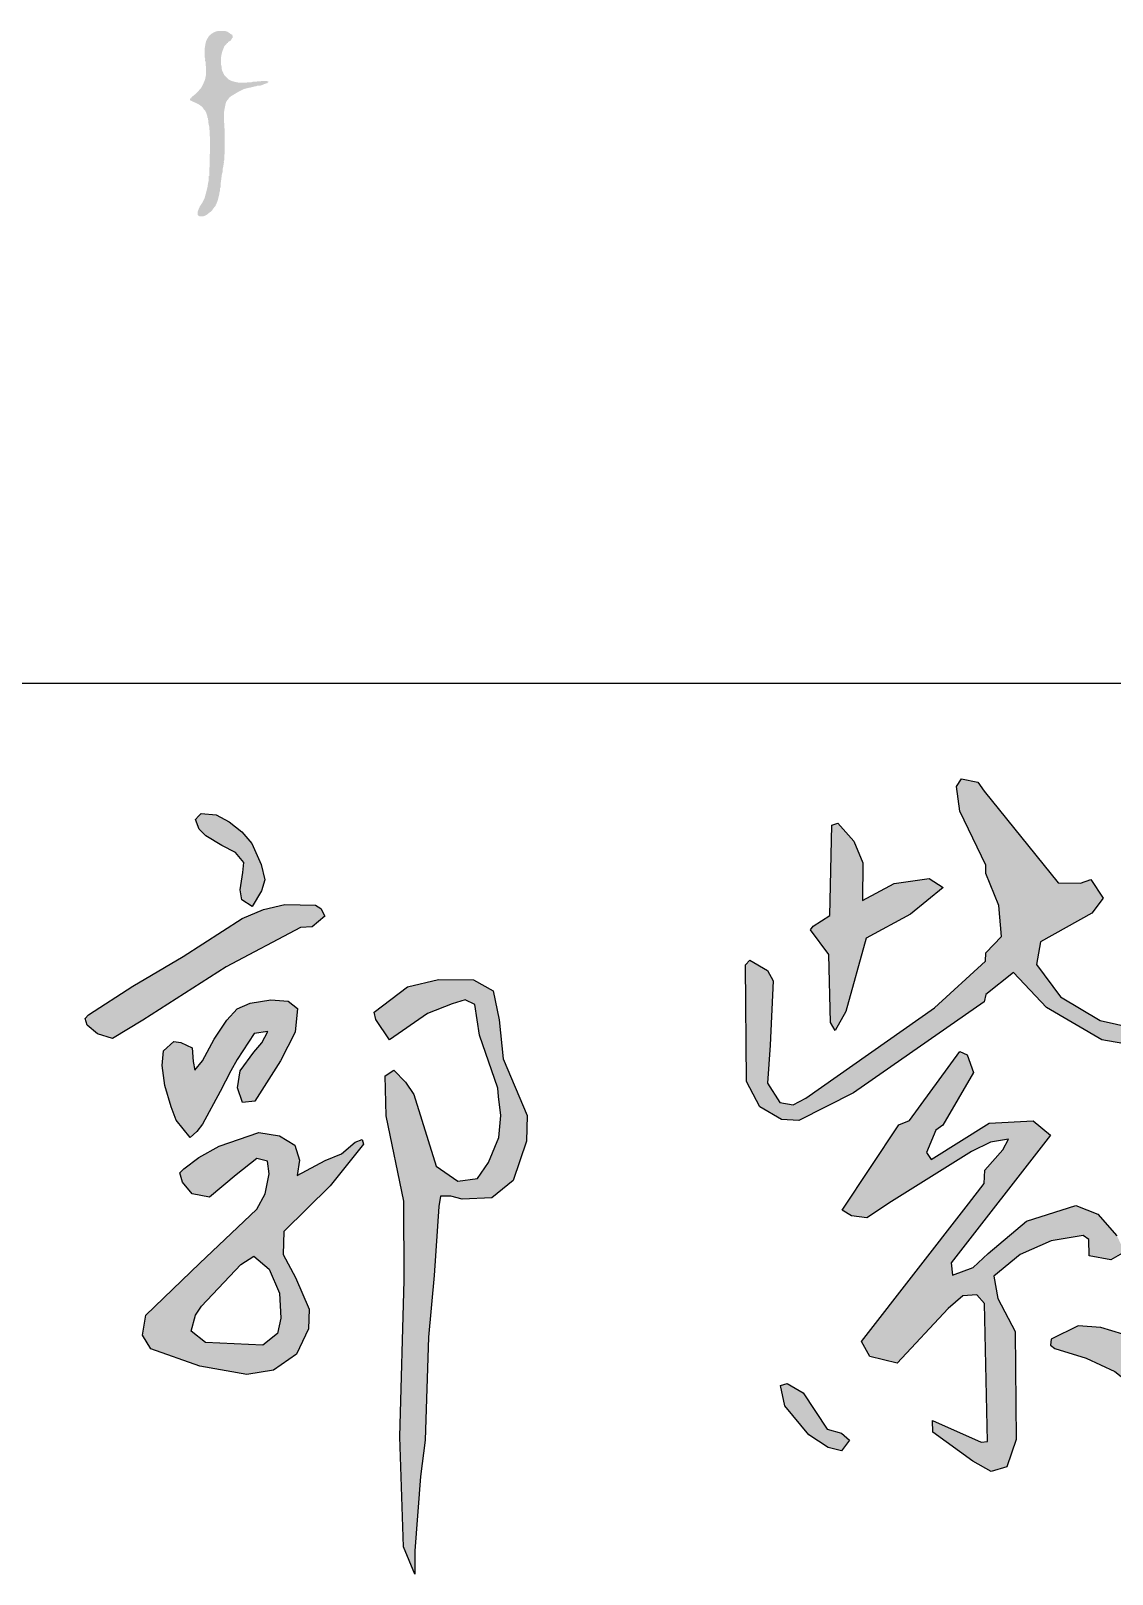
# Model space of a CAD drawing. Extents: x 498328 to 716449, y -893371 to -467753.
# Drawn here: x 608082 to 608930, y -810329 to -809120 of the extents above; entities that cross this region are included whole.
import ezdxf

# ---------------------------------------------------------------- set-up
doc = ezdxf.new("R2010")
doc.units = 0
doc.header["$LTSCALE"] = 1000
doc.layers.get('0').update_dxf_attribs({"linetype": 'CONTINUOUS'})
doc.layers.add('通用-图框C-SHET', color=141, linetype='CONTINUOUS')

# ---------------------------------------------------------------- blocks, each defined once
blk = doc.blocks.new('HUJIANAN')
h = blk.add_hatch(color=2)
h.dxf.hatch_style = 1
h.paths.add_polyline_path([(11.252756, 27.772222), (11.190049, 27.825783), (11.142877, 27.875851), (11.11926, 27.900857), (11.071966, 27.950811), (11.075154, 27.969175), (11.067732, 27.984019), (11.051128, 27.992487), (11.030354, 28.049772), (11.01771, 28.077868), (10.988614, 28.131408), (10.979387, 28.232389), (10.97096, 28.282949), (10.946938, 28.381465), (10.946938, 28.470374), (10.946938, 28.514828), (10.946938, 28.603738), (10.974609, 28.756242), (10.994272, 28.832084), (11.044182, 28.978823), (11.079806, 29.061646), (11.10646, 29.101627), (11.169211, 29.166366), (11.182769, 29.188798), (11.198674, 29.198738), (11.224779, 29.201096), (11.222795, 29.218556), (11.226608, 29.229994), (11.238671, 29.242772), (11.303344, 29.27648), (11.333905, 29.302457), (11.377592, 29.360854), (11.375498, 29.378521), (11.38768, 29.393749), (11.405376, 29.395585), (11.408911, 29.445779), (11.405951, 29.472419), (11.391484, 29.520613), (11.349528, 29.540057), (11.329347, 29.553031), (11.294239, 29.583127), (11.220027, 29.630974), (11.177901, 29.649858), (11.092804, 29.673426), (10.990003, 29.673426), (10.938603, 29.673426), (10.835801, 29.673426), (10.725326, 29.639174), (10.671017, 29.614878), (10.571852, 29.555343), (10.502885, 29.496415), (10.472125, 29.459796), (10.425986, 29.381692), (10.379662, 29.298804), (10.362234, 29.25233), (10.342634, 29.15942), (10.33152, 29.092738), (10.325963, 29.059397), (10.314849, 28.992715), (10.312071, 28.976045), (10.310682, 28.967709), (10.307903, 28.951039), (10.307903, 28.834346), (10.307903, 28.775999), (10.307903, 28.659306), (10.319017, 28.625965), (10.324574, 28.609294), (10.335688, 28.575953), (10.325735, 28.526628), (10.329042, 28.496862), (10.34958, 28.450925), (10.34958, 28.3898), (10.34958, 28.359237), (10.34958, 28.298112), (10.355136, 28.298112), (10.363472, 28.298112), (10.363472, 28.159192), (10.363472, 28.089732), (10.363472, 27.950811), (10.332012, 27.796696), (10.307889, 27.720069), (10.245389, 27.575726), (10.201649, 27.485602), (10.172836, 27.442383), (10.106469, 27.367345), (10.091889, 27.353602), (10.085763, 27.344412), (10.078685, 27.325669), (10.025895, 27.272879), (9.9995, 27.246484), (9.94671, 27.193694), (9.882705, 27.147425), (9.851924, 27.122241), (9.793897, 27.068666), (9.79263, 27.049029), (9.780005, 27.033936), (9.762546, 27.035919), (9.751107, 27.032106), (9.738329, 27.020043), (9.734788, 27.003518), (9.733393, 26.995148), (9.731383, 26.978367), (9.737403, 26.965847), (9.741888, 26.959868), (9.752221, 26.950583), (9.802233, 26.925577), (9.827238, 26.913075), (9.87725, 26.888069), (9.89392, 26.882512), (9.902256, 26.879734), (9.918926, 26.874177), (9.985608, 26.840836), (10.018949, 26.824166), (10.085631, 26.790825), (10.15706, 26.741508), (10.190946, 26.713269), (10.252335, 26.651904), (10.268712, 26.609379), (10.284894, 26.588343), (10.321796, 26.561606), (10.366886, 26.476892), (10.38533, 26.431491), (10.412094, 26.339333), (10.413769, 26.298063), (10.421976, 26.275083), (10.446824, 26.242088), (10.452137, 26.118821), (10.460614, 26.056652), (10.4885, 25.936463), (10.4885, 25.880895), (10.4885, 25.853111), (10.4885, 25.797543), (10.494057, 25.797543), (10.502392, 25.797543), (10.502392, 25.69752), (10.502392, 25.647509), (10.502392, 25.547486), (10.507949, 25.547486), (10.516284, 25.547486), (10.516284, 25.269645), (10.516284, 25.130724), (10.516284, 24.852883), (10.502392, 24.852883), (10.502392, 24.641724), (10.502392, 24.536144), (10.502392, 24.324985), (10.4885, 24.324985), (10.4885, 24.191621), (10.4885, 24.12494), (10.4885, 23.991576), (10.474608, 23.991576), (10.474608, 23.924894), (10.474608, 23.891553), (10.474608, 23.824871), (10.44936, 23.726153), (10.43957, 23.675801), (10.425986, 23.574814), (10.398202, 23.463678), (10.38431, 23.40811), (10.356526, 23.296973), (10.316504, 23.147441), (10.2881, 23.073591), (10.217605, 22.93578), (10.147489, 22.840616), (10.117493, 22.787767), (10.071739, 22.678777), (10.044666, 22.613318), (10.037195, 22.575962), (10.037008, 22.505126), (10.040975, 22.47179), (10.04923, 22.453628), (10.071739, 22.42872), (10.085627, 22.42842), (10.095346, 22.421131), (10.099523, 22.407882), (10.160648, 22.407882), (10.19121, 22.407882), (10.252335, 22.407882), (10.335028, 22.438718), (10.375339, 22.460313), (10.446824, 22.512072), (10.492712, 22.553304), (10.518285, 22.571773), (10.571852, 22.602371), (10.639741, 22.70001), (10.676008, 22.747436), (10.752449, 22.838535), (10.745758, 22.857624), (10.750576, 22.874485), (10.766341, 22.887158), (10.801886, 22.971355), (10.817272, 23.014715), (10.842748, 23.102484), (10.859418, 23.169166), (10.867753, 23.202507), (10.884424, 23.269189), (10.889975, 23.331627), (10.897173, 23.363298), (10.919154, 23.422002), (10.909201, 23.471327), (10.912509, 23.501093), (10.933046, 23.54703), (10.933046, 23.588706), (10.933046, 23.609544), (10.933046, 23.651221), (10.935824, 23.670669), (10.937213, 23.680394), (10.939992, 23.699843), (10.951106, 23.777638), (10.956662, 23.816536), (10.967776, 23.894331), (10.97759, 24.001238), (10.987475, 24.054894), (11.016398, 24.15828), (11.014, 24.230959), (11.01835, 24.268655), (11.037236, 24.338877), (11.04835, 24.405559), (11.053907, 24.4389), (11.06502, 24.505582), (11.061969, 24.556191), (11.066558, 24.583726), (11.085858, 24.63061), (11.085858, 24.713963), (11.085858, 24.755639), (11.085858, 24.838991), (11.09975, 24.838991), (11.09975, 25.244639), (11.09975, 25.447463), (11.09975, 25.853111), (11.094194, 25.853111), (11.085858, 25.853111), (11.085858, 25.936463), (11.085858, 25.978139), (11.085858, 26.061492), (11.080302, 26.061492), (11.071966, 26.061492), (11.071966, 26.23931), (11.071966, 26.328219), (11.071966, 26.506037), (11.09319, 26.620144), (11.104305, 26.67711), (11.127535, 26.790825), (11.150205, 26.87866), (11.173139, 26.923001), (11.231725, 26.992259), (11.276473, 27.05686), (11.306045, 27.086432), (11.370646, 27.13118), (11.468455, 27.188575), (11.517086, 27.217753), (11.613756, 27.277046), (11.702666, 27.321501), (11.74712, 27.343728), (11.836029, 27.388183), (11.85582, 27.398279), (11.877705, 27.402075), (11.944387, 27.418745), (11.977728, 27.427081), (12.04441, 27.443751), (12.089962, 27.448728), (12.113012, 27.454491), (12.155547, 27.471535), (12.200816, 27.478635), (12.223398, 27.484281), (12.266683, 27.499319), (12.318431, 27.503359), (12.345294, 27.510821), (12.391711, 27.534049), (12.464336, 27.530372), (12.502429, 27.534767), (12.572308, 27.554888), (12.653182, 27.591508), (12.695312, 27.606955), (12.780689, 27.631294), (12.780689, 27.642407), (12.780689, 27.647964), (12.780689, 27.659078), (12.791803, 27.659078), (12.797359, 27.659078), (12.808473, 27.659078), (12.810457, 27.676538), (12.806644, 27.687976), (12.794581, 27.700754), (12.779866, 27.69115), (12.758915, 27.698134), (12.752905, 27.714646), (12.658439, 27.714646), (12.611206, 27.714646), (12.51674, 27.714646), (12.51674, 27.709089), (12.51674, 27.700754), (12.455615, 27.700754), (12.425052, 27.700754), (12.363927, 27.700754), (12.363927, 27.695197), (12.363927, 27.686862), (12.308359, 27.686862), (12.280575, 27.686862), (12.225007, 27.686862), (12.186109, 27.675748), (12.16666, 27.670192), (12.127762, 27.659078), (12.066637, 27.659078), (12.036075, 27.659078), (11.97495, 27.659078), (11.97495, 27.653521), (11.97495, 27.645186), (11.847143, 27.645186), (11.78324, 27.645186), (11.655433, 27.645186), (11.537638, 27.667852), (11.479069, 27.681797), (11.3637, 27.714646), (11.288799, 27.749155)])
blk = doc.blocks.new('GUIOSDA')
h = blk.add_hatch(color=256)
h.paths.add_polyline_path([(123.04, -22.97), (122.55, -22.27), (121.27, -22.01), (120.88, -22.61), (121.15, -24.55), (123.17, -28.79), (123.18, -29.44), (124.19, -31.93), (124.41, -34.36), (123.19, -35.66), (123.16, -36.31), (119.15, -39.96), (109.08, -47.02), (108.07, -47.55), (107.04, -47.36), (106.06, -45.86), (106.28, -42.89), (106.5, -37.84), (106.08, -37.02), (104.68, -36.23), (104.35, -36.59), (104.42, -45.72), (105.46, -47.71), (107.17, -48.7), (108.53, -48.79), (112.81, -46.61), (123.05, -39.48), (123.17, -38.9), (125.35, -37.18), (127.95, -39.92), (132.27, -42.45), (135.56, -43.05), (136.91, -42.96), (137.06, -41.81), (134.71, -41.53), (132.14, -40.94), (129.03, -39.1), (127.15, -36.55), (127.46, -34.79), (131.48, -32.54), (132.39, -31.36), (131.42, -29.91), (130.59, -30.2), (128.85, -30.17)])
h.paths.add_polyline_path([(117.29, -32.63), (119.85, -30.53), (118.74, -29.82), (116.01, -30.22), (113.52, -31.55), (113.54, -28.6), (112.83, -26.91), (111.57, -25.49), (111.11, -25.64), (110.96, -32.73), (109.65, -33.55), (109.45, -33.85), (110.88, -35.78), (111.01, -41.1), (111.36, -41.73), (112.22, -40.25), (113.8, -34.51)], flags=17)
h.paths.add_polyline_path([(118.54, -51.3), (119.25, -49.53), (119.81, -49.15), (122.21, -45.01), (121.73, -43.65), (121.14, -43.38), (117.21, -48.79), (116.35, -49.12), (111.91, -55.8), (112.64, -56.24), (113.85, -56.42), (115.78, -55.12), (122.05, -51.21), (123.54, -50.49), (124.97, -50.24), (124.52, -51.09), (123.11, -52.67), (123.06, -53.73), (121.82, -55.31), (113.43, -66.1), (114.08, -67.28), (116.24, -67.79), (120.23, -63.5), (121.39, -62.52), (122.48, -62.44), (123.07, -63.12), (123.31, -73.93), (122.81, -73.99), (118.99, -72.28), (119.02, -73.2), (122.15, -75.47), (123.6, -76.27), (124.82, -75.91), (125.56, -73.76), (125.47, -65.3), (124.11, -62.73), (123.81, -60.97), (125.88, -59.29), (128.31, -58.2), (130.82, -57.78), (131.26, -58.11), (131.29, -59.38), (132.98, -59.7), (134.07, -59.08), (133.45, -57.81), (131.97, -56.13), (130.23, -55.45), (126.36, -56.66), (123.37, -59.2), (122.19, -60.29), (120.56, -60.89), (120.47, -59.94), (128.24, -49.94), (126.88, -48.82), (123.45, -49), (118.89, -51.84)])
h.paths.add_polyline_path([(108.87, -70.12), (107.6, -69.39), (107.1, -69.55), (107.42, -71.13), (109.31, -73.41), (110.82, -74.39), (111.86, -74.67), (112.5, -73.82), (111.86, -73.27), (110.75, -72.97)])
h.paths.add_polyline_path([(132.2, -65), (130.41, -64.88), (128.3, -65.92), (128.25, -66.38), (128.59, -66.65), (131.05, -67.39), (133.3, -68.44), (134.55, -69.45), (135.03, -70.51), (135.97, -71.5), (136.66, -70.72), (136.52, -69.09), (136.08, -67.98), (135.17, -66.47), (133.93, -65.53)])
h = blk.add_hatch(color=256)
h.paths.add_polyline_path([(66.39, -28.72), (65.66, -27.09), (64.87, -26.16), (63.87, -25.39), (62.85, -24.84), (61.68, -24.72), (61.47, -24.94), (61.24, -25.21), (61.51, -25.95), (62.05, -26.47), (63.3, -27.23), (64.36, -27.79), (65.03, -28.56), (64.94, -29.36), (64.74, -30.71), (64.88, -31.5), (65.68, -32.01), (66.41, -30.78), (66.67, -29.93)])
h.paths.add_polyline_path([(64.89, -32.97), (60.28, -35.93), (56.33, -38.25), (52.84, -40.5), (52.6, -40.79), (52.75, -41.32), (53.56, -41.99), (54.73, -42.37), (57.12, -40.93), (63.64, -36.74), (69.47, -33.65), (70.37, -33.6), (71.37, -32.77), (71.06, -32.18), (70.64, -31.92), (68.23, -31.87), (66.56, -32.26)])
h.paths.add_polyline_path([(63.18, -46.51), (64.01, -44.9), (64.5, -44.01), (65.84, -41.96), (66.91, -41.81), (66.43, -42.71), (65.82, -43.42), (64.74, -44.9), (64.52, -46.23), (64.91, -47.37), (65.89, -47.28), (67.89, -44.1), (69.04, -41.85), (69.23, -40.02), (68.5, -39.44), (67.13, -39.32), (65.53, -39.58), (64.5, -40.03), (63.7, -40.91), (62.69, -42.41), (61.79, -44.12), (61.18, -44.83), (61.06, -44.15), (60.97, -43.1), (60.08, -42.68), (59.55, -42.59), (58.72, -43.32), (58.62, -44.48), (58.84, -46.04), (59.33, -47.7), (59.72, -48.75), (60.82, -50.12), (61.35, -49.64), (61.79, -49.08)])
h.paths.add_polyline_path([(66.04, -51.75), (66.89, -51.98), (67.01, -52.96), (66.7, -54.53), (66.03, -55.73), (61.54, -59.99), (57.35, -64.02), (57.07, -65.6), (57.73, -66.68), (61.57, -68.04), (65.27, -68.68), (67.36, -68.34), (69.15, -67.09), (70.1, -65.09), (70.15, -63.57), (69.07, -61.09), (68.1, -59.28), (68.17, -57.47), (71.78, -53.89), (74.4, -50.64), (74.29, -50.27), (73.74, -50.47), (72.69, -51.4), (71.39, -51.91), (69.21, -53.1), (69.38, -51.88), (69.01, -50.72), (67.82, -49.99), (66.2, -49.72), (63.1, -50.78), (61.49, -51.68), (60.33, -52.56), (60.02, -52.89), (60.21, -53.62), (60.98, -54.54), (62.34, -54.79), (64.43, -53.05)])
h.paths.add_polyline_path([(65.81, -59.41), (67.02, -60.42), (67.81, -62.32), (67.92, -64.27), (67.65, -65.47), (66.5, -66.38), (62.02, -66.18), (60.89, -65.29), (61.23, -64.04), (61.7, -63.34), (64.78, -60.06)], flags=16)
h.paths.add_polyline_path([(78.36, -46.75), (77.7, -45.77), (76.78, -44.85), (76.1, -45.29), (76.19, -48.42), (77.56, -55.09), (77.58, -61.29), (77.26, -73.56), (77.54, -82.19), (78.42, -84.32), (78.42, -82.49), (78.86, -76.67), (79.24, -73.83), (79.49, -65.75), (79.95, -60.93), (80.32, -55.51), (80.43, -54.7), (81.26, -54.7), (82.13, -54.94), (84.47, -54.84), (86.14, -53.47), (87.17, -50.41), (87.22, -48.38), (85.34, -43.94), (85.04, -40.9), (84.57, -38.62), (83.03, -37.77), (80.29, -37.74), (77.85, -38.3), (75.24, -40.3), (75.37, -40.87), (76.44, -42.47), (79.41, -40.41), (81.35, -39.65), (82.36, -39.33), (83.14, -39.69), (83.5, -42.11), (84.93, -46.26), (84.99, -46.9), (85.16, -48.39), (85.01, -50.12), (84.21, -52.07), (83.33, -53.32), (81.79, -53.53), (80.09, -52.37)])
for points in [[(135.56, -43.05), (132.27, -42.45), (127.95, -39.92), (125.35, -37.18), (123.17, -38.9), (123.05, -39.48), (112.81, -46.61), (108.53, -48.79), (107.17, -48.7), (105.46, -47.71), (104.42, -45.72), (104.35, -36.59), (104.68, -36.23), (106.08, -37.02), (106.5, -37.84), (106.28, -42.89), (106.06, -45.86), (107.04, -47.36), (108.07, -47.55), (109.08, -47.02), (119.15, -39.96), (123.16, -36.31), (123.19, -35.66), (124.41, -34.36), (124.19, -31.93), (123.18, -29.44), (123.17, -28.79), (121.15, -24.55), (120.88, -22.61), (121.27, -22.01), (122.55, -22.27), (123.04, -22.97), (128.85, -30.17), (130.59, -30.2), (131.42, -29.91), (132.39, -31.36), (131.48, -32.54), (127.46, -34.79), (127.15, -36.55), (129.03, -39.1), (132.14, -40.94), (134.71, -41.53)], [(111.91, -55.8), (116.35, -49.12), (117.21, -48.79), (121.14, -43.38), (121.73, -43.65), (122.21, -45.01), (119.81, -49.15), (119.25, -49.53), (118.54, -51.3), (118.89, -51.84), (123.45, -49), (126.88, -48.82), (128.24, -49.94), (120.47, -59.94), (120.56, -60.89), (122.19, -60.29), (123.37, -59.2), (126.36, -56.66), (130.23, -55.45), (131.97, -56.13), (133.45, -57.81)], [(134.07, -59.08), (132.98, -59.7), (131.29, -59.38), (131.26, -58.11), (130.82, -57.78), (128.31, -58.2), (125.88, -59.29), (123.81, -60.97), (124.11, -62.73), (125.47, -65.3), (125.56, -73.76), (124.82, -75.91), (123.6, -76.27), (122.15, -75.47), (119.02, -73.2), (118.99, -72.28), (122.81, -73.99), (123.31, -73.93), (123.07, -63.12), (122.48, -62.44), (121.39, -62.52), (120.23, -63.5), (116.24, -67.79), (114.08, -67.28), (113.43, -66.1), (121.82, -55.31), (123.06, -53.73), (123.11, -52.67), (124.52, -51.09), (124.97, -50.24), (123.54, -50.49), (122.05, -51.21), (115.78, -55.12), (113.85, -56.42), (112.64, -56.24)], [(112.64, -56.24), (111.91, -55.8)], [(113.43, -66.1), (113.43, -66.1)]]:
    blk.add_lwpolyline(points)
for points in [[(61.68, -24.72), (62.85, -24.84), (63.87, -25.39), (64.87, -26.16), (65.66, -27.09), (66.39, -28.72), (66.67, -29.93), (66.41, -30.78), (65.68, -32.01), (64.88, -31.5), (64.74, -30.71), (64.94, -29.36), (65.03, -28.56), (64.36, -27.79), (63.3, -27.23), (62.05, -26.47), (61.51, -25.95), (61.24, -25.21), (61.47, -24.94)], [(109.65, -33.55), (110.96, -32.73), (111.11, -25.64), (111.57, -25.49), (112.83, -26.91), (113.54, -28.6), (113.52, -31.55), (116.01, -30.22), (118.74, -29.82), (119.85, -30.53), (117.29, -32.63), (113.8, -34.51), (112.22, -40.25), (111.36, -41.73), (111.01, -41.1), (110.88, -35.78), (109.45, -33.85)], [(52.84, -40.5), (56.33, -38.25), (60.28, -35.93), (64.89, -32.97), (66.56, -32.26), (68.23, -31.87), (70.64, -31.92), (71.06, -32.18), (71.37, -32.77), (70.37, -33.6), (69.47, -33.65), (63.64, -36.74), (57.12, -40.93), (54.73, -42.37), (53.56, -41.99), (52.75, -41.32), (52.6, -40.79)], [(75.24, -40.3), (77.85, -38.3), (80.29, -37.74), (83.03, -37.77), (84.57, -38.62), (85.04, -40.9), (85.34, -43.94), (87.22, -48.38), (87.17, -50.41), (86.14, -53.47), (84.47, -54.84), (82.13, -54.94), (81.26, -54.7), (80.43, -54.7), (80.32, -55.51), (79.95, -60.93), (79.49, -65.75), (79.24, -73.83), (78.86, -76.67), (78.42, -82.49), (78.42, -84.32), (77.54, -82.19), (77.26, -73.56), (77.58, -61.29), (77.56, -55.09), (76.19, -48.42), (76.1, -45.29), (76.78, -44.85), (77.7, -45.77), (78.36, -46.75), (80.09, -52.37), (81.79, -53.53), (83.33, -53.32), (84.21, -52.07), (85.01, -50.12), (85.16, -48.39), (84.99, -46.9), (84.93, -46.26), (83.5, -42.11), (83.14, -39.69), (82.36, -39.33), (81.35, -39.65), (79.41, -40.41), (76.44, -42.47), (75.37, -40.87)], [(58.72, -43.32), (59.55, -42.59), (60.08, -42.68), (60.97, -43.1), (61.06, -44.15), (61.18, -44.83), (61.79, -44.12), (62.69, -42.41), (63.7, -40.91), (64.5, -40.03), (65.53, -39.58), (67.13, -39.32), (68.5, -39.44), (69.23, -40.02), (69.04, -41.85), (67.89, -44.1), (65.89, -47.28), (64.91, -47.37), (64.52, -46.23), (64.74, -44.9), (65.82, -43.42), (66.43, -42.71), (66.91, -41.81), (65.84, -41.96), (64.5, -44.01), (64.01, -44.9), (63.18, -46.51), (61.79, -49.08), (61.35, -49.64), (60.82, -50.12), (59.72, -48.75), (59.33, -47.7), (58.84, -46.04), (58.62, -44.48)], [(60.33, -52.56), (61.49, -51.68), (63.1, -50.78), (66.2, -49.72), (67.82, -49.99), (69.01, -50.72), (69.38, -51.88), (69.21, -53.1), (71.39, -51.91), (72.69, -51.4), (73.74, -50.47), (74.29, -50.27), (74.4, -50.64), (71.78, -53.89), (68.17, -57.47), (68.1, -59.28), (69.07, -61.09), (70.15, -63.57), (70.1, -65.09), (69.15, -67.09), (67.36, -68.34), (65.27, -68.68), (61.57, -68.04), (57.73, -66.68), (57.07, -65.6), (57.35, -64.02), (61.54, -59.99), (66.03, -55.73), (66.7, -54.53), (67.01, -52.96), (66.89, -51.98), (66.04, -51.75), (64.43, -53.05), (62.34, -54.79), (60.98, -54.54), (60.21, -53.62), (60.02, -52.89)], [(61.7, -63.34), (64.78, -60.06), (65.81, -59.41), (67.02, -60.42), (67.81, -62.32), (67.92, -64.27), (67.65, -65.47), (66.5, -66.38), (62.02, -66.18), (60.89, -65.29), (61.23, -64.04)], [(128.59, -66.65), (131.05, -67.39), (133.3, -68.44), (134.55, -69.45), (135.03, -70.51), (135.97, -71.5), (136.66, -70.72), (136.52, -69.09), (136.08, -67.98), (135.17, -66.47), (133.93, -65.53), (132.2, -65), (130.41, -64.88), (128.3, -65.92), (128.25, -66.38)], [(107.6, -69.39), (108.87, -70.12), (110.75, -72.97), (111.86, -73.27), (112.5, -73.82), (111.86, -74.67), (110.82, -74.39), (109.31, -73.41), (107.42, -71.13), (107.1, -69.55)]]:
    blk.add_lwpolyline(points, close=True)
blk = doc.blocks.new('图框1')
at = {"layer": '通用-图框C-SHET'}
blk.add_line((704539.4, -232856), (709539.4, -232856), dxfattribs=at)
for name, p, xscale, yscale, zscale in [('HUJIANAN', (707824.4, -232938.5), 20, 20, 20), ('GUIOSDA', (707411.1, -232710.8), 10, 10, 10)]:
    blk.add_blockref(name, p, dxfattribs=dict(xscale=xscale, yscale=yscale, zscale=zscale))

msp = doc.modelspace()

# ---------------------------------------------------------------- block references
at = {"color": 1, "lineweight": 13}
msp.add_blockref('图框1', (-99812.1, -576774.9), dxfattribs=at)

doc.saveas('drawing.dxf')
